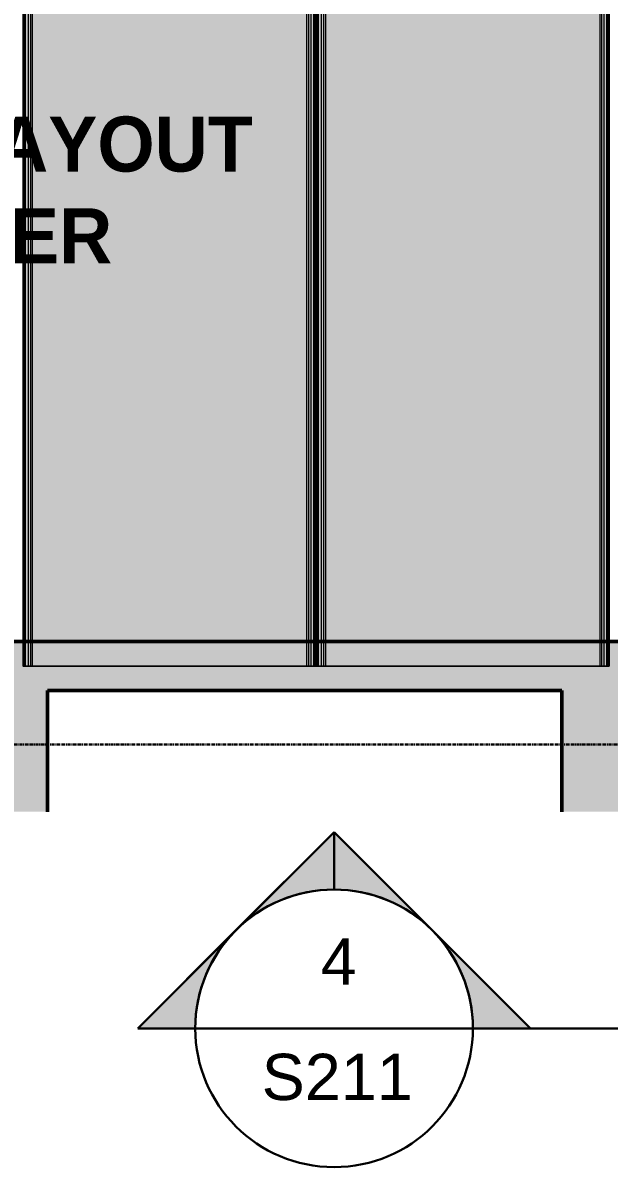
# Model space of a CAD drawing. Header units: inches. Extents: x -4126 to 2305, y -1116 to 12338.
# Drawn here: x -996.6 to -900.9, y 11465.1 to 11652.1 of the extents above; entities that cross this region are included whole.
import ezdxf

# ---------------------------------------------------------------- set-up
doc = ezdxf.new("R2010")
doc.units = ezdxf.units.IN
doc.header["$MEASUREMENT"] = 0
doc.linetypes.add('Grid Line 1_2_', pattern=[0.875, 0.5, -0.125, 0.125, -0.125])
for name, color, linetype, lineweight in [('A-ANNO-IDEN', 131, 'Continuous', 30), ('A-WALL', 113, 'Continuous', 13), ('G-ANNO-SYMB', 111, 'Continuous', 30), ('S-BEAM', 12, 'Continuous', 9), ('S-FNDN', 32, 'Continuous', 13), ('S-GRID', 1, 'Continuous', 9)]:
    doc.layers.add(name, color=color, linetype=linetype, lineweight=lineweight)
doc.styles.add('Arial_1', font='arial.ttf', dxfattribs={"height": 7.559055})
doc.styles.add('Century Gothic_B', font='GOTHICB.TTF', dxfattribs={"height": 9})

# ---------------------------------------------------------------- blocks, each defined once
blk = doc.blocks.new('034100 - Precast Structural Concrete - Solid Plank - 12_-V224-FRAMING PLAN - 2ND FLOOR AT RAMP')
at = {"layer": 'S-BEAM', "transparency": 33554483}
h = blk.add_hatch(color=256, dxfattribs=at)
h.paths.add_polyline_path([(236, 23.9), (232, 23.9), (232, 23.52), (236, 23.52)], flags=0)
h.paths.add_polyline_path([(8, 23.9), (0, 23.9), (0, 23.52), (8, 23.52)], flags=0)
h = blk.add_hatch(color=256, dxfattribs=at)
h.paths.add_polyline_path([(236, -23.52), (236, 23.52), (232, 23.52), (232, -23.52)], flags=0)
h.paths.add_polyline_path([(8, 23.52), (0, 23.52), (0, -23.52), (8, -23.52)], flags=0)
h = blk.add_hatch(color=256, dxfattribs=at)
h.paths.add_polyline_path([(236, 23.09), (232, 23.09), (232, 22.7), (236, 22.7)], flags=0)
h.paths.add_polyline_path([(8, 23.09), (0, 23.09), (0, 22.7), (8, 22.7)], flags=0)
for points in [[(232, 23.52), (232, 23.9), (8, 23.9), (8, 23.52), (97.81, 23.52)], [(232, -23.52), (232, 23.52), (8, 23.52), (8, -23.52), (97.81, -23.52)], [(232, 22.7), (232, 23.09), (8, 23.09), (8, 22.7), (97.81, 22.7)], [(232, 23.9), (232, 23.94), (97.81, 23.9)], [(232, -23.09), (232, -22.7), (8, -22.7), (8, -23.09), (97.81, -23.09)], [(232, -23.9), (232, -23.52), (8, -23.52), (8, -23.9), (97.81, -23.9)], [(232, -23.94), (232, -23.9), (97.81, -23.94)], [(236, -23.94), (236, -23.9), (235.97, -23.94)]]:
    blk.add_hatch(color=256, dxfattribs=at).paths.add_polyline_path(points, flags=0)
h = blk.add_hatch(color=256, dxfattribs=at)
h.paths.add_polyline_path([(236, -22.7), (232, -22.7), (232, -23.09), (236, -23.09)], flags=0)
h.paths.add_polyline_path([(8, -22.7), (0, -22.7), (0, -23.09), (8, -23.09)], flags=0)
h = blk.add_hatch(color=256, dxfattribs=at)
h.paths.add_polyline_path([(236, -23.52), (232, -23.52), (232, -23.9), (236, -23.9)], flags=0)
h.paths.add_polyline_path([(8, -23.52), (0, -23.52), (0, -23.9), (8, -23.9)], flags=0)
at = {"layer": 'S-BEAM'}
for p, q in [((8, 23.94), (232, 23.94)), ((8, 23.9), (232, 23.9)), ((8, 23.76), (232, 23.76)), ((8, 23.76), (232, 23.76)), ((8, 23.52), (232, 23.52)), ((8, 23.09), (232, 23.09)), ((8, 23.09), (232, 23.09)), ((8, 22.7), (232, 22.7)), ((232, 23.94), (236, 23.94)), ((232, 23.9), (236, 23.9)), ((232, 23.76), (236, 23.76)), ((232, 23.76), (236, 23.76)), ((232, 23.52), (236, 23.52)), ((232, 23.09), (236, 23.09)), ((232, 23.09), (236, 23.09)), ((232, 22.7), (236, 22.7)), ((236, 23.9), (236, 23.94)), ((236, 23.52), (236, 23.9)), ((236, 23.9), (236, 23.76)), ((236, 23.76), (236, 23.52)), ((236, -23.52), (236, 23.52)), ((236, 23.52), (236, 22.7)), ((236, 22.7), (236, 23.09)), ((236, 23.09), (236, 22.7)), ((236, 22.7), (236, 22.4)), ((8, 22.4), (232, 22.4)), ((232, 22.4), (236, 22.4)), ((236, 22.4), (236, -22.4)), ((8, -22.4), (232, -22.4)), ((232, -22.4), (236, -22.4)), ((236, -22.4), (236, -22.7)), ((8, -22.7), (232, -22.7)), ((8, -23.09), (232, -23.09)), ((8, -23.09), (232, -23.09)), ((232, -23.52), (8, -23.52)), ((232, -23.76), (8, -23.76)), ((8, -23.76), (232, -23.76)), ((8, -23.9), (232, -23.9)), ((8, -23.94), (232, -23.94)), ((232, -22.7), (236, -22.7)), ((232, -23.09), (236, -23.09)), ((232, -23.09), (236, -23.09)), ((236, -23.52), (232, -23.52)), ((236, -23.76), (232, -23.76)), ((232, -23.76), (236, -23.76)), ((232, -23.9), (236, -23.9)), ((232, -23.94), (235.97, -23.94)), ((236, -22.7), (236, -23.09)), ((236, -23.09), (236, -22.7)), ((236, -22.7), (236, -23.76)), ((236, -23.9), (236, -23.52)), ((236, -23.76), (236, -23.9)), ((236, -23.94), (236, -23.9))]:
    blk.add_line(p, q, dxfattribs=at)
blk = doc.blocks.new('034100 - Precast Structural Concrete - Solid Plank - 12_-V225-FRAMING PLAN - 2ND FLOOR AT RAMP')
at = {"layer": 'S-BEAM', "transparency": 33554483}
h = blk.add_hatch(color=256, dxfattribs=at)
h.paths.add_polyline_path([(236, 23.9), (232, 23.9), (232, 23.52), (236, 23.52)], flags=0)
h.paths.add_polyline_path([(8, 23.9), (0, 23.9), (0, 23.52), (8, 23.52)], flags=0)
h = blk.add_hatch(color=256, dxfattribs=at)
h.paths.add_polyline_path([(236, -17.71), (236, 23.52), (232, 23.52), (232, -23.52), (236, -23.52)], flags=0)
h.paths.add_polyline_path([(8, -23.52), (8, 23.52), (0, 23.52), (0, -23.52), (3.17, -23.52)], flags=0)
h = blk.add_hatch(color=256, dxfattribs=at)
h.paths.add_polyline_path([(236, 23.09), (232, 23.09), (232, 22.7), (236, 22.7)], flags=0)
h.paths.add_polyline_path([(8, 23.09), (0, 23.09), (0, 22.7), (8, 22.7)], flags=0)
for points in [[(232, 23.52), (232, 23.9), (8, 23.9), (8, 23.52), (178.84, 23.52)], [(232, 16.21), (232, 23.52), (8, 23.52), (8, -23.52), (232, -23.52), (232, -17.71)], [(232, 22.7), (232, 23.09), (8, 23.09), (8, 22.7), (178.84, 22.7)], [(232, 23.9), (232, 23.94), (178.84, 23.9)], [(232, -23.09), (232, -22.7), (8, -22.7), (8, -23.09), (97.81, -23.09)], [(232, -23.9), (232, -23.52), (8, -23.52), (8, -23.9), (97.81, -23.9)], [(232, -23.94), (232, -23.9), (97.81, -23.94)]]:
    blk.add_hatch(color=256, dxfattribs=at).paths.add_polyline_path(points, flags=0)
h = blk.add_hatch(color=256, dxfattribs=at)
h.paths.add_polyline_path([(236, -22.7), (232, -22.7), (232, -23.09), (236, -23.09)], flags=0)
h.paths.add_polyline_path([(8, -22.7), (0, -22.7), (0, -23.09), (8, -23.09)], flags=0)
h = blk.add_hatch(color=256, dxfattribs=at)
h.paths.add_polyline_path([(236, -23.52), (232, -23.52), (232, -23.9), (236, -23.9)], flags=0)
h.paths.add_polyline_path([(8, -23.52), (0, -23.52), (0, -23.9), (8, -23.9)], flags=0)
at = {"layer": 'S-BEAM'}
for p, q in [((8, 23.94), (232, 23.94)), ((8, 23.9), (232, 23.9)), ((8, 23.76), (232, 23.76)), ((8, 23.76), (232, 23.76)), ((8, 23.52), (232, 23.52)), ((8, 23.09), (232, 23.09)), ((8, 23.09), (232, 23.09)), ((8, 22.7), (232, 22.7)), ((232, 23.94), (236, 23.94)), ((232, 23.9), (236, 23.9)), ((232, 23.76), (236, 23.76)), ((232, 23.76), (236, 23.76)), ((232, 23.52), (236, 23.52)), ((232, 23.09), (236, 23.09)), ((232, 23.09), (236, 23.09)), ((232, 22.7), (236, 22.7)), ((236, 23.9), (236, 23.94)), ((236, 23.52), (236, 23.9)), ((236, 23.9), (236, 23.76)), ((236, 23.76), (236, 23.52)), ((236, -23.52), (236, 23.52)), ((236, 23.52), (236, 22.7)), ((236, 22.7), (236, 23.09)), ((236, 23.09), (236, 22.7)), ((236, 22.7), (236, 22.4)), ((8, 22.4), (232, 22.4)), ((232, 22.4), (236, 22.4)), ((236, 22.4), (236, -22.4)), ((8, -22.4), (232, -22.4)), ((232, -22.4), (236, -22.4)), ((236, -22.4), (236, -22.7)), ((8, -22.7), (232, -22.7)), ((8, -23.09), (232, -23.09)), ((8, -23.09), (232, -23.09)), ((232, -23.52), (8, -23.52)), ((232, -23.76), (8, -23.76)), ((8, -23.76), (232, -23.76)), ((8, -23.9), (232, -23.9)), ((8, -23.94), (232, -23.94)), ((232, -22.7), (236, -22.7)), ((232, -23.09), (236, -23.09)), ((232, -23.09), (236, -23.09)), ((236, -23.52), (232, -23.52)), ((236, -23.76), (232, -23.76)), ((232, -23.76), (236, -23.76)), ((232, -23.9), (236, -23.9)), ((232, -23.94), (236, -23.94)), ((236, -22.7), (236, -23.09)), ((236, -23.09), (236, -22.7)), ((236, -22.7), (236, -23.52)), ((236, -23.52), (236, -23.76)), ((236, -23.9), (236, -23.52)), ((236, -23.76), (236, -23.9)), ((236, -23.94), (236, -23.9))]:
    blk.add_line(p, q, dxfattribs=at)
blk = doc.blocks.new('Drafting View - Extremo inicial de sección - Rellenado-1561-FRAMING PLAN - 2ND FLOOR AT RAMP')
at = {"layer": 'G-ANNO-SYMB', "lineweight": 9}
h = blk.add_hatch(color=256, dxfattribs=at)
edge = h.paths.add_edge_path(flags=0)
edge.add_line((-0.2362, 0.3341), (-0.2362, 0.2362))
edge.add_arc((-0.2362, 0), 0.2362, 90, 135)
edge.add_line((-0.4033, 0.167), (-0.2362, 0.3341))
h = blk.add_hatch(color=256, dxfattribs=at)
edge = h.paths.add_edge_path(flags=0)
edge.add_line((-0.2362, 0.3341), (-0.0692, 0.167))
edge.add_arc((-0.2362, 0), 0.2362, 45, 90)
edge.add_line((-0.2362, 0.2362), (-0.2362, 0.3341))
h = blk.add_hatch(color=256, dxfattribs=at)
edge = h.paths.add_edge_path(flags=0)
edge.add_line((-0.5703, 0), (-0.4033, 0.167))
edge.add_arc((-0.2362, 0), 0.2362, 135, 180)
edge.add_line((-0.4724, 0), (-0.5703, 0))
h = blk.add_hatch(color=256, dxfattribs=at)
edge = h.paths.add_edge_path(flags=0)
edge.add_line((0.0978, 0), (0, 0))
edge.add_arc((-0.2362, 0), 0.2362, 360, 405)
edge.add_line((-0.0692, 0.167), (0.0978, 0))
at = {"layer": 'G-ANNO-SYMB'}
for p, q in [((-0.2362, 0.3341), (-0.5703, 0)), ((-0.2362, 0.3341), (-0.4033, 0.167)), ((-0.2362, 0.3341), (0.0978, 0)), ((-0.2362, 0.2362), (-0.2362, 0.3341)), ((-0.2362, 0.3341), (-0.2362, 0.2362)), ((-0.0692, 0.167), (-0.2362, 0.3341)), ((-0.4033, 0.167), (-0.5703, 0)), ((0.0978, 0), (-0.0692, 0.167)), ((-0.5703, 0), (-0.4724, 0)), ((0, 0), (0.0978, 0)), ((-0.4724, 0), (-0.5703, 0)), ((0, 0), (0.0978, 0))]:
    blk.add_line(p, q, dxfattribs=at)
for start, end in [(360, 180), (90, 135), (45, 90), (135, 180), (360, 45), (180, 360)]:
    blk.add_arc((-0.2362, 0), 0.2362, start, end, dxfattribs=at)

msp = doc.modelspace()

# ---------------------------------------------------------------- hatches: boundary and pattern name
at = {"layer": 'A-WALL', "transparency": 33554483}
for points in [[(-999.077, 11523.189), (-992.6, 11523.189), (-992.6, 11550.989), (-1000.6, 11550.989), (-1000.6, 11523.189)], [(-992.6, 11542.989), (-908.6, 11542.989), (-908.6, 11550.989), (-992.6, 11550.989)]]:
    msp.add_hatch(color=256, dxfattribs=at).paths.add_polyline_path(points, flags=0)
at = {"layer": 'S-FNDN', "transparency": 33554483}
msp.add_hatch(color=256, dxfattribs=at).paths.add_polyline_path([(-904.296, 11523.189), (-898.6, 11523.189), (-898.6, 11550.989), (-908.6, 11550.989), (-908.6, 11523.189)], flags=0)

# ---------------------------------------------------------------- linework, layer by layer
at = {"layer": 'A-WALL', "lineweight": 50}
for p, q in [((-1232.6, 11550.989), (-908.6, 11550.989)), ((-992.6, 11542.989), (-992.6, 11523.189)), ((-908.6, 11542.989), (-992.6, 11542.989))]:
    msp.add_line(p, q, dxfattribs=at)
at = {"layer": 'G-ANNO-SYMB'}
for p in [(-968.475, 11487.789), (-838.254, 11487.789)]:
    msp.add_line(p, (-923.121, 11487.789), dxfattribs=at)
at = {"layer": 'S-FNDN', "lineweight": 50}
for p, q in [((-908.6, 11550.989), (-898.6, 11550.989)), ((-908.6, 11523.189), (-908.6, 11542.989))]:
    msp.add_line(p, q, dxfattribs=at)
at = {"layer": 'S-GRID', "linetype": 'Grid Line 1_2_', "lineweight": 30}
msp.add_line((627.297, 11534.189), (-1400.408, 11534.189), dxfattribs=at)

# ---------------------------------------------------------------- block references
at = {"layer": 'G-ANNO-SYMB', "xscale": 95.99999999999994, "yscale": 95.99999999999994, "zscale": 95.99999999999994}
msp.add_blockref('Drafting View - Extremo inicial de sección - Rellenado-1561-FRAMING PLAN - 2ND FLOOR AT RAMP', (-923.121, 11487.789), dxfattribs=at)
at = {"layer": 'S-BEAM', "rotation": 270.0000000000009}
for name, p in [('034100 - Precast Structural Concrete - Solid Plank - 12_-V224-FRAMING PLAN - 2ND FLOOR AT RAMP', (-972.691, 11782.989)), ('034100 - Precast Structural Concrete - Solid Plank - 12_-V225-FRAMING PLAN - 2ND FLOOR AT RAMP', (-924.809, 11782.989))]:
    msp.add_blockref(name, p, dxfattribs=at)

# ---------------------------------------------------------------- texts
at = {"layer": 'A-ANNO-IDEN', "lineweight": 9, "char_height": 9, "attachment_point": 1, "style": 'Century Gothic_B'}
for s, insert, width in [('PRECAST PLANK - SIZE/LAYOUT', (-1151.63, 11636.787), 224.22), ('BY PRECAST SUPPLIER', (-1123.13, 11621.787), 155.439)]:
    msp.add_mtext(s, dxfattribs=dict(at, insert=insert, width=width))
at = {"layer": 'G-ANNO-SYMB', "lineweight": 9, "attachment_point": 1, "style": 'Arial_1'}
for s, insert, char_height, width in [('4', (-947.981, 11502.489), 7.559, 7.272), ('S211', (-957.619, 11483.633), 7.5591, 30.603)]:
    msp.add_mtext(s, dxfattribs=dict(at, insert=insert, char_height=char_height, width=width))

doc.saveas('drawing.dxf')
